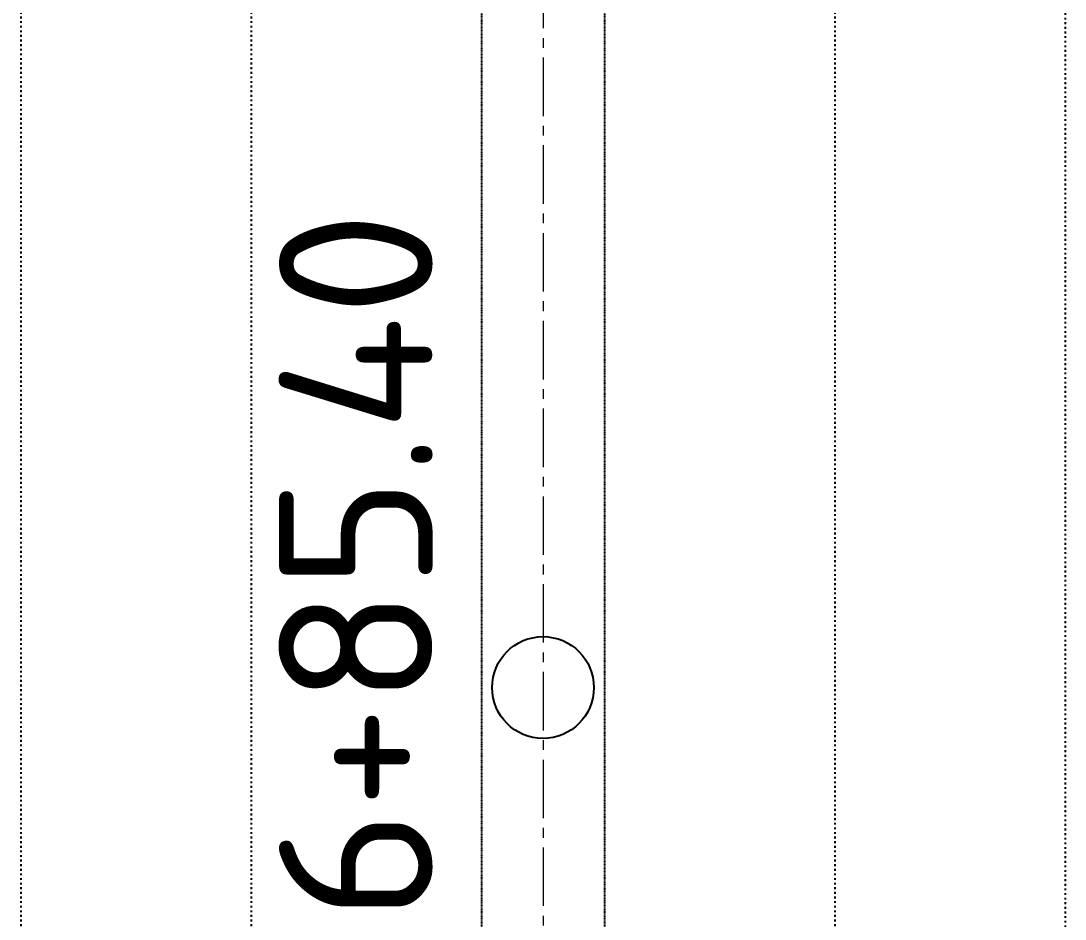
# Model space of a CAD drawing. Header units: millimetres. Extents: x -492806 to 8131902, y -181351 to 2373952.
# Drawn here: x 2227823 to 2244823, y -28683 to -14061 of the extents above; entities that cross this region are included whole.
import ezdxf

# ---------------------------------------------------------------- set-up
doc = ezdxf.new("R2010")
doc.units = ezdxf.units.MM
doc.header["$LTSCALE"] = 50
doc.linetypes.add('ACAD_ISO03W100', pattern=[30, 12, -18])
doc.linetypes.add('CENTER2', pattern=[28.575, 19.05, -3.175, 3.175, -3.175])
for name, color, linetype in [('C-ROAD-TEXT', 1, 'Continuous'), ('Абсолютные высоты', 50, 'Continuous'), ('Полоси руху', 2, 'ACAD_ISO03W100')]:
    doc.layers.add(name, color=color, linetype=linetype)
doc.layers.add('Оси магистралей', color=1, linetype='CENTER2', lineweight=9)
doc.styles.add('СПДС', font='isocpeur.ttf')

msp = doc.modelspace()

# ---------------------------------------------------------------- linework, layer by layer
at = {"layer": 'Абсолютные высоты'}
msp.add_circle((2236323.084, -24913.635), 828.566, dxfattribs=at)
at = {"layer": 'Оси магистралей'}
msp.add_line((2236323.084, 566843.769), (2236323.084, -30068.973), dxfattribs=at)
at = {"layer": 'Полоси руху', "ltscale": 0.05}
for p, q in [((2227823.084, 313009.829), (2227823.084, -30068.973)), ((2231573.084, 313009.829), (2231573.084, -30068.973)), ((2241073.084, 313009.829), (2241073.084, -30068.973)), ((2244823.084, 81315.647), (2244823.084, -30068.973))]:
    msp.add_line(p, q, dxfattribs=at)
at = {"layer": 'Полоси руху', "ltscale": 0.001}
for p, q in [((2235323.084, 313009.829), (2235323.084, -30068.973)), ((2237323.084, 313009.829), (2237323.084, -30068.973))]:
    msp.add_line(p, q, dxfattribs=at)

# ---------------------------------------------------------------- texts
at = {"layer": 'C-ROAD-TEXT', "color": 1, "linetype": 'Continuous', "lineweight": -3, "insert": (2232025.312, -17157.033), "char_height": 2500, "attachment_point": 3, "rotation": 89.9999813, "style": 'СПДС'}
msp.add_mtext('6+85.40', dxfattribs=at)

doc.saveas('drawing.dxf')
